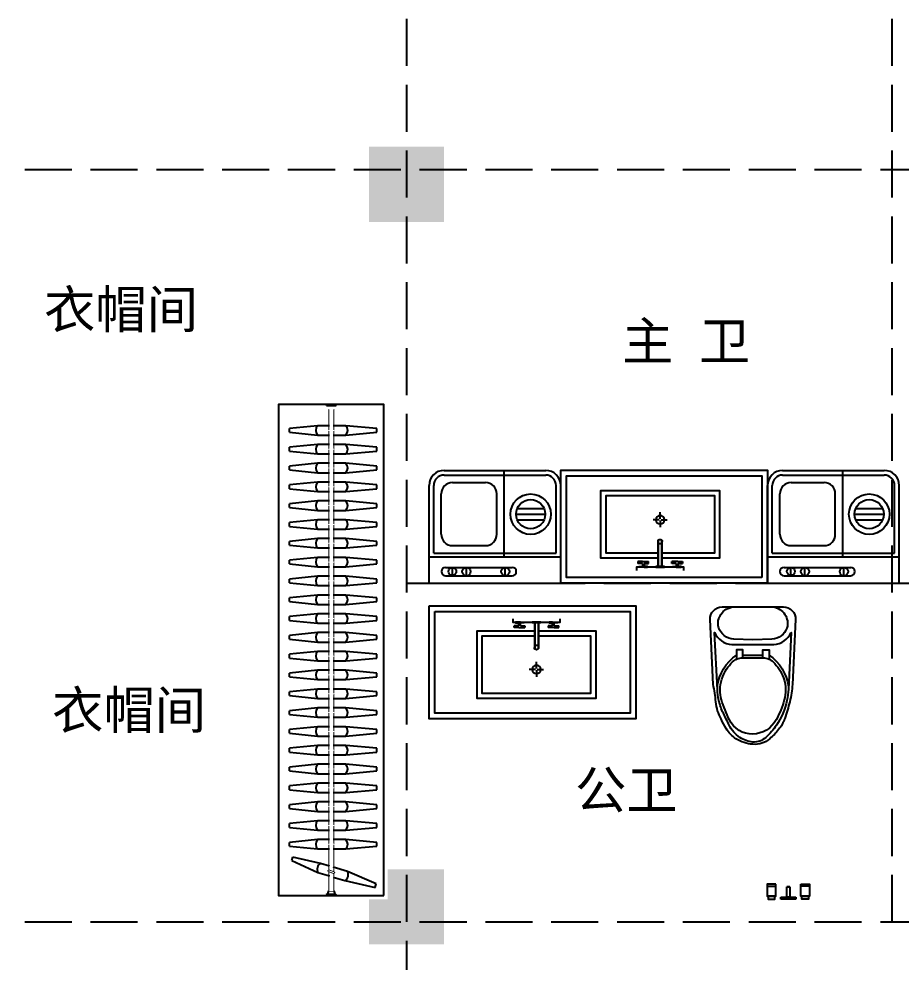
# Model space of a CAD drawing. Header units: millimetres. Extents: x -807114 to 558292, y -468455 to -61603.
# Drawn here: x -159597 to -154906, y -238309 to -233295 of the extents above; entities that cross this region are included whole.
import ezdxf

# ---------------------------------------------------------------- set-up
doc = ezdxf.new("R2010")
doc.units = ezdxf.units.MM
doc.header["$LTSCALE"] = 1000
doc.linetypes.add('DASH', pattern=[0.35, 0.25, -0.1])
for name, color, linetype in [('FF-FIXT', 31, 'Continuous'), ('FF-洁具', 31, 'Continuous'), ('KL截面', 30, 'Continuous'), ('P-UN-FUR_i-固定家私', 45, 'Continuous'), ('建-轴', 1, 'Continuous')]:
    doc.layers.add(name, color=color, linetype=linetype)
doc.styles.add('D', font='simhei.ttf', dxfattribs={"width": 0.75, "height": 7})

# ---------------------------------------------------------------- blocks, each defined once
blk = doc.blocks.new('做成ACAD TuKuai0197')
at = {"linetype": 'Continuous'}
for p, q in [((69.2, 113.1), (69.2, 66.1)), ((0, -40), (0, 40)), ((0, 40), (12, 40)), ((12, 40), (12, -40)), ((12, 8), (66.3, 8)), ((12, -8), (12, 8)), ((66.3, -8), (66.3, 8)), ((66.3, 8), (66.3, -8)), ((12, -40), (0, -40)), ((66.3, -8), (12, -8)), ((69.2, -113.1), (69.2, -66.1))]:
    blk.add_line(p, q, dxfattribs=at)
for points in [[(15.9, 107.7), (0, 107.7), (0, 71.6), (15.9, 71.6)], [(79.9, 66.1), (79.9, 113.1), (15.9, 113.1), (15.9, 66.1)], [(15.9, -107.7), (0, -107.7), (0, -71.6), (15.9, -71.6)], [(79.9, -66.1), (79.9, -113.1), (15.9, -113.1), (15.9, -66.1)]]:
    blk.add_lwpolyline(points, close=True, dxfattribs=at)
blk = doc.blocks.new('A$C1C081837')
at = {"color": 35}
for p, q in [((-26.9, 115), (-26.9, 141.8)), ((-26.9, 141.8), (-16.9, 141.8)), ((-26.9, 115), (-26.9, 78.2)), ((-16.9, 115), (-16.9, 141.8)), ((-16.9, 115), (0.7, 115)), ((-16.9, 78.2), (-26.9, 78.2)), ((-16.9, 105), (0.7, 105)), ((-16.9, 105), (-16.9, 78.2)), ((-279.8, 9.8), (-319.5, 9.7)), ((-274.8, 14.9), (-274.9, 52)), ((-274.8, 4.8), (-274.6, -32.3)), ((-269.7, 9.9), (-230, 10)), ((-132.3, 20), (-152.3, 20)), ((-132.3, 22.5), (-146.2, 22.5)), ((-132.3, -2.5), (-132.3, 22.5)), ((-131.3, 21.5), (-132.3, 21.5)), ((0, 22.5), (-131.3, 22.5)), ((-131.3, -2.5), (-131.3, 22.5)), ((0, 20), (-131.3, 20)), ((0, 0), (-131.3, 0)), ((0, 35), (0, -14.9)), ((0, 35), (4.7, 35)), ((4.7, 35), (4.7, -14.9)), ((-132.3, 0), (-152.3, 0)), ((-132.3, -2.5), (-146.2, -2.5)), ((-131.3, -1.5), (-132.3, -1.5)), ((0, -2.5), (-131.3, -2.5)), ((0, -14.9), (4.7, -14.9)), ((-26.9, -95), (-26.9, -58.2)), ((-16.9, -58.2), (-26.9, -58.2)), ((-26.9, -95), (-26.9, -121.8)), ((-16.9, -85), (-16.9, -58.2)), ((-16.9, -85), (0.7, -85)), ((-16.9, -95), (0.7, -95)), ((-16.9, -95), (-16.9, -121.8)), ((-26.9, -121.8), (-16.9, -121.8))]:
    blk.add_line(p, q, dxfattribs=at)
blk.add_lwpolyline([(-46.9, 22.5), (-46.9, 359.7), (-446.9, 359.7), (-446.9, -340.3), (-46.9, -340.3), (-46.9, -2.5)])
for points in [[(-76.9, 22.5), (-76.9, 329.7), (-416.9, 329.7), (-416.9, -310.3), (-76.9, -310.3), (-76.9, -2.5)], [(4.7, 105), (4.7, 134.9), (0.7, 134.9), (0.7, 115)], [(4.7, 105), (4.7, 105), (4.7, 85.1), (0.7, 85.1), (0.7, 115)], [(24.5, -129.9), (4.7, -129.9), (4.7, 150.1), (24.5, 150.1)], [(4.8, -85), (4.8, -85), (4.8, -65.1), (0.7, -65.1), (0.7, -95)], [(4.8, -85), (4.8, -114.9), (0.7, -114.9), (0.7, -95)]]:
    blk.add_lwpolyline(points, dxfattribs=at)
at = {"color": 35, "const_width": 0.84}
blk.add_lwpolyline([(-275.2, 9.7, 1), (-274.3, 9.7, 1)], format="xyb", close=True, dxfattribs=at)
at = {"color": 35}
blk.add_circle((-274.8, 9.8), 25.2, dxfattribs=at)
blk.add_arc((-146.2, 10), 12.5, 90.0022, 270.0022, dxfattribs=at)
blk = doc.blocks.new('马桶A')
at = {"color": 35, "linetype": 'ByBlock'}
blk.add_line((53.2, 109.2), (-53.5, 109.2), dxfattribs=at)
at = {"color": 0, "linetype": 'Continuous'}
blk.add_lwpolyline([(226.7, 297.9, 0.431726), (163.4, 365.1), (-163.4, 365.1, 0.431435), (-226.7, 297.9), (-210.7, -46.8, 0.05293), (-196.6, -138.6, 0.015625), (-170.1, -227.6, 0.092508), (-137.4, -286.8, 0.041886), (-90.1, -335.3, 0.199313), (-0.1, -365.1, 0.124065), (90, -335.3, 0.122705), (141.4, -281.1, 0.00916), (169.1, -230.1, 0.093585), (196.3, -139.9, -0.024039), (210.7, -46.9)], format="xyb", close=True, dxfattribs=at)
at = {"color": 35}
for points in [[(-101, 193.9), (0, 189.7), (100.9, 193.9, 0.31346), (182.6, 257.2, 0.214355), (169.7, 325.7, 0.233297), (103.2, 365.1), (-107.4, 365.1, 0.214741), (-169.8, 325.7, 0.214469), (-181.7, 253.1, 0.149897), (-150.5, 211.2, 0.149897), (-101.2, 193.9)], [(-204, 229.4), (-188.9, -72.3, 0.039846), (-181, -132.7, 0.096207), (-125.6, -263.4, 0.060028), (-69.1, -328.8, 0.204422), (-0.1, -352.8, 0.133941), (68.8, -328.8, 0.129163), (125.3, -263.4, -0.000598), (156.7, -199.6, 0.056687), (180.7, -132.7, 0.051135), (188.6, -72.3), (203.9, 229.4, -0.272391), (110.8, 164.8), (-111.1, 164.8, -0.270676), (-204.2, 229.4)], [(107.2, 73.1, 0.09365), (82.8, 89, 0.098915), (54.3, 94.5), (-54.6, 94.5, 0.096282), (-83.1, 89, 0.096282), (-107.5, 73.1, 0.05557), (-139.9, 34, 0.05557), (-162.9, -11.3, 0.092989), (-174.3, -76.2, 0.063501), (-167, -128.6, 0.057856), (-124.5, -234.6, 0.268831), (-0.1, -310.6, 0.294074), (124.2, -234.6, 0.034416), (166.7, -128.6, 0.087024), (174, -76.2, 0.134611), (139.6, 34, 0.061058), (107.2, 73.1)]]:
    blk.add_lwpolyline(points, format="xyb", close=True, dxfattribs=at)
at = {"color": 35, "linetype": 'ByBlock'}
for points in [[(-53.5, 94.5), (-53.5, 136.3), (-86.5, 136.3), (-86.5, 87.5)], [(53.2, 94.5), (53.2, 136.3), (86.2, 136.3), (86.2, 87.5)]]:
    blk.add_lwpolyline(points, dxfattribs=at)
for centre, start, end in [((51.8, -91.8), 124.5259, 171.7782), ((-52.1, -91.8), 8.2064, 55.4741)]:
    blk.add_arc(centre, 244, start, end, dxfattribs=at)
blk = doc.blocks.new('*U9379')
at = {"ltscale": 750}
blk.add_wipeout([(0, 0), (2650, 0), (2650, 600), (0, 600)], dxfattribs=at)
at = {"color": 8}
for p, q in [((205.4, 509.4), (142.5, 371.2)), ((190.4, 357), (224.6, 503.7)), ((205.4, 509.4), (224.6, 503.7)), ((282.5, 522.3), (267.5, 372.3)), ((282.5, 522.3), (302.5, 522.3)), ((317.5, 372.3), (302.5, 522.3)), ((382.5, 522.3), (367.5, 372.3)), ((382.5, 522.3), (402.5, 522.3)), ((417.5, 372.3), (402.5, 522.3)), ((482.5, 522.3), (467.5, 372.3)), ((482.5, 522.3), (502.5, 522.3)), ((517.5, 372.3), (502.5, 522.3)), ((582.5, 522.3), (567.5, 372.3)), ((582.5, 522.3), (602.5, 522.3)), ((617.5, 372.3), (602.5, 522.3)), ((682.5, 522.3), (667.5, 372.3)), ((682.5, 522.3), (702.5, 522.3)), ((717.5, 372.3), (702.5, 522.3)), ((782.5, 522.3), (767.5, 372.3)), ((782.5, 522.3), (802.5, 522.3)), ((817.5, 372.3), (802.5, 522.3)), ((882.5, 522.3), (867.5, 372.3)), ((882.5, 522.3), (902.5, 522.3)), ((917.5, 372.3), (902.5, 522.3)), ((982.5, 522.3), (967.5, 372.3)), ((982.5, 522.3), (1002.5, 522.3)), ((1017.5, 372.3), (1002.5, 522.3)), ((1082.5, 522.3), (1067.5, 372.3)), ((1082.5, 522.3), (1102.5, 522.3)), ((1117.5, 372.3), (1102.5, 522.3)), ((1182.5, 522.3), (1167.5, 372.3)), ((1182.5, 522.3), (1202.5, 522.3)), ((1217.5, 372.3), (1202.5, 522.3)), ((1282.5, 522.3), (1267.5, 372.3)), ((1282.5, 522.3), (1302.5, 522.3)), ((1317.5, 372.3), (1302.5, 522.3)), ((1382.5, 522.3), (1367.5, 372.3)), ((1382.5, 522.3), (1402.5, 522.3)), ((1417.5, 372.3), (1402.5, 522.3)), ((1482.5, 522.3), (1467.5, 372.3)), ((1482.5, 522.3), (1502.5, 522.3)), ((1517.5, 372.3), (1502.5, 522.3)), ((1582.5, 522.3), (1567.5, 372.3)), ((1582.5, 522.3), (1602.5, 522.3)), ((1617.5, 372.3), (1602.5, 522.3)), ((1682.5, 522.3), (1667.5, 372.3)), ((1682.5, 522.3), (1702.5, 522.3)), ((1717.5, 372.3), (1702.5, 522.3)), ((1782.5, 522.3), (1767.5, 372.3)), ((1782.5, 522.3), (1802.5, 522.3)), ((1817.5, 372.3), (1802.5, 522.3)), ((1882.5, 522.3), (1867.5, 372.3)), ((1882.5, 522.3), (1902.5, 522.3)), ((1917.5, 372.3), (1902.5, 522.3)), ((1982.5, 522.3), (1967.5, 372.3)), ((1982.5, 522.3), (2002.5, 522.3)), ((2017.5, 372.3), (2002.5, 522.3)), ((2082.5, 522.3), (2067.5, 372.3)), ((2082.5, 522.3), (2102.5, 522.3)), ((2117.5, 372.3), (2102.5, 522.3)), ((2182.5, 522.3), (2167.5, 372.3)), ((2182.5, 522.3), (2202.5, 522.3)), ((2217.5, 372.3), (2202.5, 522.3)), ((2282.5, 522.3), (2267.5, 372.3)), ((2282.5, 522.3), (2302.5, 522.3)), ((2317.5, 372.3), (2302.5, 522.3)), ((2382.5, 522.3), (2367.5, 372.3)), ((2382.5, 522.3), (2402.5, 522.3)), ((2417.5, 372.3), (2402.5, 522.3)), ((2482.5, 522.3), (2467.5, 372.3)), ((2482.5, 522.3), (2502.5, 522.3)), ((2517.5, 372.3), (2502.5, 522.3)), ((26, 325), (20, 325)), ((26, 325), (20, 325)), ((20, 275), (20, 325)), ((26, 275), (26, 325)), ((26, 275), (26, 325)), ((45, 286), (45, 314)), ((45, 286), (45, 314)), ((26, 275), (20, 275)), ((26, 275), (20, 275)), ((100, 227.3), (63.6, 66.7)), ((82.7, 61), (148, 213.1)), ((267.5, 222.3), (282.5, 58.2)), ((302.5, 58.2), (317.5, 222.3)), ((367.5, 222.3), (382.5, 58.2)), ((402.5, 58.2), (417.5, 222.3)), ((467.5, 222.3), (482.5, 58.2)), ((502.5, 58.2), (517.5, 222.3)), ((567.5, 222.3), (582.5, 58.2)), ((602.5, 58.2), (617.5, 222.3)), ((667.5, 222.3), (682.5, 58.2)), ((702.5, 58.2), (717.5, 222.3)), ((767.5, 222.3), (782.5, 58.2)), ((802.5, 58.2), (817.5, 222.3)), ((867.5, 222.3), (882.5, 58.2)), ((902.5, 58.2), (917.5, 222.3)), ((967.5, 222.3), (982.5, 58.2)), ((1002.5, 58.2), (1017.5, 222.3)), ((1067.5, 222.3), (1082.5, 58.2)), ((1102.5, 58.2), (1117.5, 222.3)), ((1167.5, 222.3), (1182.5, 58.2)), ((1202.5, 58.2), (1217.5, 222.3)), ((1267.5, 222.3), (1282.5, 58.2)), ((1302.5, 58.2), (1317.5, 222.3)), ((1367.5, 222.3), (1382.5, 58.2)), ((1402.5, 58.2), (1417.5, 222.3)), ((1467.5, 222.3), (1482.5, 58.2)), ((1502.5, 58.2), (1517.5, 222.3)), ((1567.5, 222.3), (1582.5, 58.2)), ((1602.5, 58.2), (1617.5, 222.3)), ((1667.5, 222.3), (1682.5, 58.2)), ((1702.5, 58.2), (1717.5, 222.3)), ((1767.5, 222.3), (1782.5, 58.2)), ((1802.5, 58.2), (1817.5, 222.3)), ((1867.5, 222.3), (1882.5, 58.2)), ((1902.5, 58.2), (1917.5, 222.3)), ((1967.5, 222.3), (1982.5, 58.2)), ((2002.5, 58.2), (2017.5, 222.3)), ((2067.5, 222.3), (2082.5, 58.2)), ((2102.5, 58.2), (2117.5, 222.3)), ((2167.5, 222.3), (2182.5, 58.2)), ((2202.5, 58.2), (2217.5, 222.3)), ((2267.5, 222.3), (2282.5, 58.2)), ((2302.5, 58.2), (2317.5, 222.3)), ((2367.5, 222.3), (2382.5, 58.2)), ((2402.5, 58.2), (2417.5, 222.3)), ((2467.5, 222.3), (2482.5, 58.2)), ((2502.5, 58.2), (2517.5, 222.3)), ((63.6, 66.7), (82.7, 61)), ((282.5, 58.2), (302.5, 58.2)), ((382.5, 58.2), (402.5, 58.2)), ((482.5, 58.2), (502.5, 58.2)), ((582.5, 58.2), (602.5, 58.2)), ((682.5, 58.2), (702.5, 58.2)), ((782.5, 58.2), (802.5, 58.2)), ((882.5, 58.2), (902.5, 58.2)), ((982.5, 58.2), (1002.5, 58.2)), ((1082.5, 58.2), (1102.5, 58.2)), ((1182.5, 58.2), (1202.5, 58.2)), ((1282.5, 58.2), (1302.5, 58.2)), ((1382.5, 58.2), (1402.5, 58.2)), ((1482.5, 58.2), (1502.5, 58.2)), ((1582.5, 58.2), (1602.5, 58.2)), ((1682.5, 58.2), (1702.5, 58.2)), ((1782.5, 58.2), (1802.5, 58.2)), ((1882.5, 58.2), (1902.5, 58.2)), ((1982.5, 58.2), (2002.5, 58.2)), ((2082.5, 58.2), (2102.5, 58.2)), ((2182.5, 58.2), (2202.5, 58.2)), ((2282.5, 58.2), (2302.5, 58.2)), ((2382.5, 58.2), (2402.5, 58.2)), ((2482.5, 58.2), (2502.5, 58.2))]:
    blk.add_line(p, q, dxfattribs=at)
at = {"color": 8, "ltscale": 750}
for points in [[(20, 20), (2630, 20), (2630, 580), (20, 580)], [(45, 309.6), (2605, 309.6), (2605, 289.6), (45, 289.6)]]:
    blk.add_lwpolyline(points, close=True, dxfattribs=at)
at = {"color": 250}
for centre, start, end in [((159, 338.9), 29.9421, 117.1477), ((292.5, 346.1), 46.3972, 133.6028), ((392.5, 346.1), 46.3972, 133.6028), ((492.5, 346.1), 46.3972, 133.6028), ((592.5, 346.1), 46.3972, 133.6028), ((692.5, 346.1), 46.3972, 133.6028), ((792.5, 346.1), 46.3972, 133.6028), ((892.5, 346.1), 46.3972, 133.6028), ((992.5, 346.1), 46.3972, 133.6028), ((1092.5, 346.1), 46.3972, 133.6028), ((1192.5, 346.1), 46.3972, 133.6028), ((1292.5, 346.1), 46.3972, 133.6028), ((1392.5, 346.1), 46.3972, 133.6028), ((1492.5, 346.1), 46.3972, 133.6028), ((1592.5, 346.1), 46.3972, 133.6028), ((1692.5, 346.1), 46.3972, 133.6028), ((1792.5, 346.1), 46.3972, 133.6028), ((1892.5, 346.1), 46.3972, 133.6028), ((1992.5, 346.1), 46.3972, 133.6028), ((2092.5, 346.1), 46.3972, 133.6028), ((2192.5, 346.1), 46.3972, 133.6028), ((2292.5, 346.1), 46.3972, 133.6028), ((2392.5, 346.1), 46.3972, 133.6028), ((2492.5, 346.1), 46.3972, 133.6028), ((131.4, 245.4), 209.9421, 297.1477), ((292.5, 248.6), 226.3972, 313.6028), ((392.5, 248.6), 226.3972, 313.6028), ((492.5, 248.6), 226.3972, 313.6028), ((592.5, 248.6), 226.3972, 313.6028), ((692.5, 248.6), 226.3972, 313.6028), ((792.5, 248.6), 226.3972, 313.6028), ((892.5, 248.6), 226.3972, 313.6028), ((992.5, 248.6), 226.3972, 313.6028), ((1092.5, 248.6), 226.3972, 313.6028), ((1192.5, 248.6), 226.3972, 313.6028), ((1292.5, 248.6), 226.3972, 313.6028), ((1392.5, 248.6), 226.3972, 313.6028), ((1492.5, 248.6), 226.3972, 313.6028), ((1592.5, 248.6), 226.3972, 313.6028), ((1692.5, 248.6), 226.3972, 313.6028), ((1792.5, 248.6), 226.3972, 313.6028), ((1892.5, 248.6), 226.3972, 313.6028), ((1992.5, 248.6), 226.3972, 313.6028), ((2092.5, 248.6), 226.3972, 313.6028), ((2192.5, 248.6), 226.3972, 313.6028), ((2292.5, 248.6), 226.3972, 313.6028), ((2392.5, 248.6), 226.3972, 313.6028), ((2492.5, 248.6), 226.3972, 313.6028)]:
    blk.add_arc(centre, 36.3, start, end, dxfattribs=at)
at = {"color": 8}
for centre, start, end in [((45, 335.9), 209.9156, 269.9473), ((45, 335.9), 209.9156, 269.9473), ((45, 264.1), 90.0527, 150.0844), ((45, 264.1), 90.0527, 150.0844)]:
    blk.add_arc(centre, 21.9, start, end, dxfattribs=at)
at = {"color": 8, "ltscale": 750}
blk.add_wipeout([(45, 309.6), (2605, 309.6), (2605, 289.6), (45, 289.6)], dxfattribs=at)
at = {"color": 8}
for p, q in [((267.5, 372.3), (267.5, 309.6)), ((317.5, 309.6), (317.5, 372.3)), ((367.5, 372.3), (367.5, 309.6)), ((417.5, 309.6), (417.5, 372.3)), ((467.5, 372.3), (467.5, 309.6)), ((517.5, 309.6), (517.5, 372.3)), ((567.5, 372.3), (567.5, 309.6)), ((617.5, 309.6), (617.5, 372.3)), ((667.5, 372.3), (667.5, 309.6)), ((717.5, 309.6), (717.5, 372.3)), ((767.5, 372.3), (767.5, 309.6)), ((817.5, 309.6), (817.5, 372.3)), ((867.5, 372.3), (867.5, 309.6)), ((917.5, 309.6), (917.5, 372.3)), ((967.5, 372.3), (967.5, 309.6)), ((1017.5, 309.6), (1017.5, 372.3)), ((1067.5, 372.3), (1067.5, 309.6)), ((1117.5, 309.6), (1117.5, 372.3)), ((1167.5, 372.3), (1167.5, 309.6)), ((1217.5, 309.6), (1217.5, 372.3)), ((1267.5, 372.3), (1267.5, 309.6)), ((1317.5, 309.6), (1317.5, 372.3)), ((1367.5, 372.3), (1367.5, 309.6)), ((1417.5, 309.6), (1417.5, 372.3)), ((1467.5, 372.3), (1467.5, 309.6)), ((1517.5, 309.6), (1517.5, 372.3)), ((1567.5, 372.3), (1567.5, 309.6)), ((1617.5, 309.6), (1617.5, 372.3)), ((1667.5, 372.3), (1667.5, 309.6)), ((1717.5, 309.6), (1717.5, 372.3)), ((1767.5, 372.3), (1767.5, 309.6)), ((1817.5, 309.6), (1817.5, 372.3)), ((1867.5, 372.3), (1867.5, 309.6)), ((1917.5, 309.6), (1917.5, 372.3)), ((1967.5, 372.3), (1967.5, 309.6)), ((2017.5, 309.6), (2017.5, 372.3)), ((2067.5, 372.3), (2067.5, 309.6)), ((2117.5, 309.6), (2117.5, 372.3)), ((2167.5, 372.3), (2167.5, 309.6)), ((2217.5, 309.6), (2217.5, 372.3)), ((2267.5, 372.3), (2267.5, 309.6)), ((2317.5, 309.6), (2317.5, 372.3)), ((2367.5, 372.3), (2367.5, 309.6)), ((2417.5, 309.6), (2417.5, 372.3)), ((2467.5, 372.3), (2467.5, 309.6)), ((2517.5, 309.6), (2517.5, 372.3)), ((267.5, 289.6), (267.5, 222.3)), ((317.5, 222.3), (317.5, 289.6)), ((367.5, 289.6), (367.5, 222.3)), ((417.5, 222.3), (417.5, 289.6)), ((467.5, 289.6), (467.5, 222.3)), ((517.5, 222.3), (517.5, 289.6)), ((567.5, 289.6), (567.5, 222.3)), ((617.5, 222.3), (617.5, 289.6)), ((667.5, 289.6), (667.5, 222.3)), ((717.5, 222.3), (717.5, 289.6)), ((767.5, 289.6), (767.5, 222.3)), ((817.5, 222.3), (817.5, 289.6)), ((867.5, 289.6), (867.5, 222.3)), ((917.5, 222.3), (917.5, 289.6)), ((967.5, 289.6), (967.5, 222.3)), ((1017.5, 222.3), (1017.5, 289.6)), ((1067.5, 289.6), (1067.5, 222.3)), ((1117.5, 222.3), (1117.5, 289.6)), ((1167.5, 289.6), (1167.5, 222.3)), ((1217.5, 222.3), (1217.5, 289.6)), ((1267.5, 289.6), (1267.5, 222.3)), ((1317.5, 222.3), (1317.5, 289.6)), ((1367.5, 289.6), (1367.5, 222.3)), ((1417.5, 222.3), (1417.5, 289.6)), ((1467.5, 289.6), (1467.5, 222.3)), ((1517.5, 222.3), (1517.5, 289.6)), ((1567.5, 289.6), (1567.5, 222.3)), ((1617.5, 222.3), (1617.5, 289.6)), ((1667.5, 289.6), (1667.5, 222.3)), ((1717.5, 222.3), (1717.5, 289.6)), ((1767.5, 289.6), (1767.5, 222.3)), ((1817.5, 222.3), (1817.5, 289.6)), ((1867.5, 289.6), (1867.5, 222.3)), ((1917.5, 222.3), (1917.5, 289.6)), ((1967.5, 289.6), (1967.5, 222.3)), ((2017.5, 222.3), (2017.5, 289.6)), ((2067.5, 289.6), (2067.5, 222.3)), ((2117.5, 222.3), (2117.5, 289.6)), ((2167.5, 289.6), (2167.5, 222.3)), ((2217.5, 222.3), (2217.5, 289.6)), ((2267.5, 289.6), (2267.5, 222.3)), ((2317.5, 222.3), (2317.5, 289.6)), ((2367.5, 289.6), (2367.5, 222.3)), ((2417.5, 222.3), (2417.5, 289.6)), ((2467.5, 289.6), (2467.5, 222.3)), ((2517.5, 222.3), (2517.5, 289.6))]:
    blk.add_line(p, q, dxfattribs=at)
at = {"color": 8, "ltscale": 750}
blk.add_lwpolyline([(148.1, 310), (149.3, 313.2), (149.8, 313.8), (150.1, 314), (150.4, 314.2), (150.8, 314.3), (151.2, 314.4), (151.6, 314.4), (152, 314.4), (152.3, 314.3), (152.6, 314.2), (152.9, 314), (153.1, 313.8), (153.3, 313.5), (153.5, 313.3), (153.7, 313), (153.8, 312.8), (153.9, 312.4), (153.9, 312), (153.9, 311.6), (153.9, 311.5), (143.8, 285.9), (143.7, 285.8), (143.7, 285.7), (143.5, 285.5), (143.4, 285.5), (143.3, 285.3), (143.1, 285.2), (142.9, 285.1), (142.8, 285), (142.6, 285), (142.4, 284.9), (142.1, 284.8), (141.8, 284.9), (141.6, 284.8), (141.5, 284.8), (141.3, 284.9), (141, 284.9), (140.7, 285), (140.6, 285.1), (140.5, 285.2), (140.3, 285.3), (140.2, 285.4), (140.1, 285.5), (139.9, 285.6), (139.8, 285.7), (139.7, 285.9), (139.7, 286), (139.6, 286.1), (139.5, 286.2), (139.4, 286.4), (139.4, 286.6), (139.3, 286.7), (139.3, 286.9), (139.3, 287), (139.3, 287.2), (139.3, 287.4), (139.3, 287.6), (139.3, 287.8), (139.4, 288)], close=True, dxfattribs=at)
at = {"color": 8}
blk.add_wipeout([(2605, 313.6), (2605, 285.6), (2607, 285.5), (2608.5, 285.3), (2609.9, 285.1), (2612.1, 284.4), (2613.8, 283.8), (2615.7, 282.8), (2617.1, 282), (2618.4, 281.1), (2619.7, 280), (2620.7, 278.9), (2621.9, 277.7), (2622.7, 276.7), (2624, 274.6), (2630, 274.6), (2630, 324.6), (2624, 324.6), (2623.5, 323.7), (2623.1, 323.2), (2622.9, 322.9), (2622.6, 322.5), (2622.3, 322.1), (2622, 321.8), (2621.6, 321.3), (2621.2, 320.7), (2620.7, 320.3), (2620.3, 319.9), (2619.9, 319.5), (2619.2, 318.9), (2618.8, 318.5), (2618.1, 318), (2617.3, 317.4), (2616.8, 317.1), (2616.1, 316.7), (2615.4, 316.3), (2614.7, 315.9), (2613.6, 315.4), (2612.3, 314.9), (2611.5, 314.6), (2610.7, 314.4), (2609.5, 314.1), (2608.6, 313.9), (2607.4, 313.8), (2606.2, 313.7), (2605.8, 313.6), (2605, 313.6), (2605, 285.6)], dxfattribs=at)
for p, q in [((2624, 324.6), (2630, 324.6)), ((2624, 324.6), (2630, 324.6)), ((2624, 324.6), (2624, 274.6)), ((2630, 274.6), (2630, 324.6)), ((2624, 274.6), (2630, 274.6)), ((2624, 274.6), (2630, 274.6))]:
    blk.add_line(p, q, dxfattribs=at)
at = {"color": 8, "ltscale": 750}
for points in [[(148.1, 310), (149.3, 313.2), (149.8, 313.8), (150.1, 314), (150.4, 314.2), (150.8, 314.3), (151.2, 314.4), (151.6, 314.4), (152, 314.4), (152.3, 314.3), (152.6, 314.2), (152.9, 314), (153.1, 313.8), (153.3, 313.5), (153.5, 313.3), (153.7, 313), (153.8, 312.8), (153.9, 312.4), (153.9, 312), (153.9, 311.6), (153.9, 311.5), (143.8, 285.9), (143.7, 285.8), (143.7, 285.7), (143.5, 285.5), (143.4, 285.5), (143.3, 285.3), (143.1, 285.2), (142.9, 285.1), (142.8, 285), (142.6, 285), (142.4, 284.9), (142.1, 284.8), (141.8, 284.9), (141.6, 284.8), (141.5, 284.8), (141.3, 284.9), (141, 284.9), (140.7, 285), (140.6, 285.1), (140.5, 285.2), (140.3, 285.3), (140.2, 285.4), (140.1, 285.5), (139.9, 285.6), (139.8, 285.7), (139.7, 285.9), (139.7, 286), (139.6, 286.1), (139.5, 286.2), (139.4, 286.4), (139.4, 286.6), (139.3, 286.7), (139.3, 286.9), (139.3, 287), (139.3, 287.2), (139.3, 287.4), (139.3, 287.6), (139.3, 287.8), (139.4, 288)], [(290.1, 309.8), (290.1, 313.3), (290.3, 314), (290.5, 314.3), (290.7, 314.6), (291.1, 314.9), (291.4, 315.1), (291.8, 315.3), (292.1, 315.3), (292.5, 315.4), (292.8, 315.4), (293.1, 315.3), (293.4, 315.2), (293.7, 315.1), (294, 314.9), (294.2, 314.7), (294.4, 314.5), (294.6, 314.2), (294.8, 313.9), (295, 313.5), (295, 313.4), (295, 285.9), (294.9, 285.7), (294.9, 285.6), (294.8, 285.4), (294.8, 285.3), (294.7, 285.2), (294.6, 285), (294.5, 284.8), (294.3, 284.7), (294.2, 284.6), (294, 284.4), (293.8, 284.3), (293.5, 284.2), (293.3, 284), (293.2, 284), (293, 284), (292.7, 283.9), (292.4, 283.9), (292.3, 283.9), (292.1, 284), (292, 284), (291.8, 284), (291.6, 284.1), (291.5, 284.2), (291.4, 284.2), (291.2, 284.3), (291.1, 284.4), (291, 284.5), (290.9, 284.6), (290.7, 284.7), (290.6, 284.9), (290.5, 285), (290.4, 285.2), (290.4, 285.3), (290.3, 285.4), (290.2, 285.6), (290.2, 285.8), (290.1, 286), (290.1, 286.2)], [(390.1, 309.8), (390.1, 313.3), (390.3, 314), (390.5, 314.3), (390.7, 314.6), (391.1, 314.9), (391.4, 315.1), (391.8, 315.3), (392.1, 315.3), (392.5, 315.4), (392.8, 315.4), (393.1, 315.3), (393.4, 315.2), (393.7, 315.1), (394, 314.9), (394.2, 314.7), (394.4, 314.5), (394.6, 314.2), (394.8, 313.9), (395, 313.5), (395, 313.4), (395, 285.9), (394.9, 285.7), (394.9, 285.6), (394.8, 285.4), (394.8, 285.3), (394.7, 285.2), (394.6, 285), (394.5, 284.8), (394.3, 284.7), (394.2, 284.6), (394, 284.4), (393.8, 284.3), (393.5, 284.2), (393.3, 284), (393.2, 284), (393, 284), (392.7, 283.9), (392.4, 283.9), (392.3, 283.9), (392.1, 284), (392, 284), (391.8, 284), (391.6, 284.1), (391.5, 284.2), (391.4, 284.2), (391.2, 284.3), (391.1, 284.4), (391, 284.5), (390.9, 284.6), (390.7, 284.7), (390.6, 284.9), (390.5, 285), (390.4, 285.2), (390.4, 285.3), (390.3, 285.4), (390.2, 285.6), (390.2, 285.8), (390.1, 286), (390.1, 286.2)], [(490.1, 309.8), (490.1, 313.3), (490.3, 314), (490.5, 314.3), (490.7, 314.6), (491.1, 314.9), (491.4, 315.1), (491.8, 315.3), (492.1, 315.3), (492.5, 315.4), (492.8, 315.4), (493.1, 315.3), (493.4, 315.2), (493.7, 315.1), (494, 314.9), (494.2, 314.7), (494.4, 314.5), (494.6, 314.2), (494.8, 313.9), (495, 313.5), (495, 313.4), (495, 285.9), (494.9, 285.7), (494.9, 285.6), (494.8, 285.4), (494.8, 285.3), (494.7, 285.2), (494.6, 285), (494.5, 284.8), (494.3, 284.7), (494.2, 284.6), (494, 284.4), (493.8, 284.3), (493.5, 284.2), (493.3, 284), (493.2, 284), (493, 284), (492.7, 283.9), (492.4, 283.9), (492.3, 283.9), (492.1, 284), (492, 284), (491.8, 284), (491.6, 284.1), (491.5, 284.2), (491.4, 284.2), (491.2, 284.3), (491.1, 284.4), (491, 284.5), (490.9, 284.6), (490.7, 284.7), (490.6, 284.9), (490.5, 285), (490.4, 285.2), (490.4, 285.3), (490.3, 285.4), (490.2, 285.6), (490.2, 285.8), (490.1, 286), (490.1, 286.2)], [(590.1, 309.8), (590.1, 313.3), (590.3, 314), (590.5, 314.3), (590.7, 314.6), (591.1, 314.9), (591.4, 315.1), (591.8, 315.3), (592.1, 315.3), (592.5, 315.4), (592.8, 315.4), (593.1, 315.3), (593.4, 315.2), (593.7, 315.1), (594, 314.9), (594.2, 314.7), (594.4, 314.5), (594.6, 314.2), (594.8, 313.9), (595, 313.5), (595, 313.4), (595, 285.9), (594.9, 285.7), (594.9, 285.6), (594.8, 285.4), (594.8, 285.3), (594.7, 285.2), (594.6, 285), (594.5, 284.8), (594.3, 284.7), (594.2, 284.6), (594, 284.4), (593.8, 284.3), (593.5, 284.2), (593.3, 284), (593.2, 284), (593, 284), (592.7, 283.9), (592.4, 283.9), (592.3, 283.9), (592.1, 284), (592, 284), (591.8, 284), (591.6, 284.1), (591.5, 284.2), (591.4, 284.2), (591.2, 284.3), (591.1, 284.4), (591, 284.5), (590.9, 284.6), (590.7, 284.7), (590.6, 284.9), (590.5, 285), (590.4, 285.2), (590.4, 285.3), (590.3, 285.4), (590.2, 285.6), (590.2, 285.8), (590.1, 286), (590.1, 286.2)], [(690.1, 309.8), (690.1, 313.3), (690.3, 314), (690.5, 314.3), (690.7, 314.6), (691.1, 314.9), (691.4, 315.1), (691.8, 315.3), (692.1, 315.3), (692.5, 315.4), (692.8, 315.4), (693.1, 315.3), (693.4, 315.2), (693.7, 315.1), (694, 314.9), (694.2, 314.7), (694.4, 314.5), (694.6, 314.2), (694.8, 313.9), (695, 313.5), (695, 313.4), (695, 285.9), (694.9, 285.7), (694.9, 285.6), (694.8, 285.4), (694.8, 285.3), (694.7, 285.2), (694.6, 285), (694.5, 284.8), (694.3, 284.7), (694.2, 284.6), (694, 284.4), (693.8, 284.3), (693.5, 284.2), (693.3, 284), (693.2, 284), (693, 284), (692.7, 283.9), (692.4, 283.9), (692.3, 283.9), (692.1, 284), (692, 284), (691.8, 284), (691.6, 284.1), (691.5, 284.2), (691.4, 284.2), (691.2, 284.3), (691.1, 284.4), (691, 284.5), (690.9, 284.6), (690.7, 284.7), (690.6, 284.9), (690.5, 285), (690.4, 285.2), (690.4, 285.3), (690.3, 285.4), (690.2, 285.6), (690.2, 285.8), (690.1, 286), (690.1, 286.2)], [(790.1, 309.8), (790.1, 313.3), (790.3, 314), (790.5, 314.3), (790.7, 314.6), (791.1, 314.9), (791.4, 315.1), (791.8, 315.3), (792.1, 315.3), (792.5, 315.4), (792.8, 315.4), (793.1, 315.3), (793.4, 315.2), (793.7, 315.1), (794, 314.9), (794.2, 314.7), (794.4, 314.5), (794.6, 314.2), (794.8, 313.9), (795, 313.5), (795, 313.4), (795, 285.9), (794.9, 285.7), (794.9, 285.6), (794.8, 285.4), (794.8, 285.3), (794.7, 285.2), (794.6, 285), (794.5, 284.8), (794.3, 284.7), (794.2, 284.6), (794, 284.4), (793.8, 284.3), (793.5, 284.2), (793.3, 284), (793.2, 284), (793, 284), (792.7, 283.9), (792.4, 283.9), (792.3, 283.9), (792.1, 284), (792, 284), (791.8, 284), (791.6, 284.1), (791.5, 284.2), (791.4, 284.2), (791.2, 284.3), (791.1, 284.4), (791, 284.5), (790.9, 284.6), (790.7, 284.7), (790.6, 284.9), (790.5, 285), (790.4, 285.2), (790.4, 285.3), (790.3, 285.4), (790.2, 285.6), (790.2, 285.8), (790.1, 286), (790.1, 286.2)], [(890.1, 309.8), (890.1, 313.3), (890.3, 314), (890.5, 314.3), (890.7, 314.6), (891.1, 314.9), (891.4, 315.1), (891.8, 315.3), (892.1, 315.3), (892.5, 315.4), (892.8, 315.4), (893.1, 315.3), (893.4, 315.2), (893.7, 315.1), (894, 314.9), (894.2, 314.7), (894.4, 314.5), (894.6, 314.2), (894.8, 313.9), (895, 313.5), (895, 313.4), (895, 285.9), (894.9, 285.7), (894.9, 285.6), (894.8, 285.4), (894.8, 285.3), (894.7, 285.2), (894.6, 285), (894.5, 284.8), (894.3, 284.7), (894.2, 284.6), (894, 284.4), (893.8, 284.3), (893.5, 284.2), (893.3, 284), (893.2, 284), (893, 284), (892.7, 283.9), (892.4, 283.9), (892.3, 283.9), (892.1, 284), (892, 284), (891.8, 284), (891.6, 284.1), (891.5, 284.2), (891.4, 284.2), (891.2, 284.3), (891.1, 284.4), (891, 284.5), (890.9, 284.6), (890.7, 284.7), (890.6, 284.9), (890.5, 285), (890.4, 285.2), (890.4, 285.3), (890.3, 285.4), (890.2, 285.6), (890.2, 285.8), (890.1, 286), (890.1, 286.2)], [(990.1, 309.8), (990.1, 313.3), (990.3, 314), (990.5, 314.3), (990.7, 314.6), (991.1, 314.9), (991.4, 315.1), (991.8, 315.3), (992.1, 315.3), (992.5, 315.4), (992.8, 315.4), (993.1, 315.3), (993.4, 315.2), (993.7, 315.1), (994, 314.9), (994.2, 314.7), (994.4, 314.5), (994.6, 314.2), (994.8, 313.9), (995, 313.5), (995, 313.4), (995, 285.9), (994.9, 285.7), (994.9, 285.6), (994.8, 285.4), (994.8, 285.3), (994.7, 285.2), (994.6, 285), (994.5, 284.8), (994.3, 284.7), (994.2, 284.6), (994, 284.4), (993.8, 284.3), (993.5, 284.2), (993.3, 284), (993.2, 284), (993, 284), (992.7, 283.9), (992.4, 283.9), (992.3, 283.9), (992.1, 284), (992, 284), (991.8, 284), (991.6, 284.1), (991.5, 284.2), (991.4, 284.2), (991.2, 284.3), (991.1, 284.4), (991, 284.5), (990.9, 284.6), (990.7, 284.7), (990.6, 284.9), (990.5, 285), (990.4, 285.2), (990.4, 285.3), (990.3, 285.4), (990.2, 285.6), (990.2, 285.8), (990.1, 286), (990.1, 286.2)], [(1090.1, 309.8), (1090.1, 313.3), (1090.3, 314), (1090.5, 314.3), (1090.7, 314.6), (1091.1, 314.9), (1091.4, 315.1), (1091.8, 315.3), (1092.1, 315.3), (1092.5, 315.4), (1092.8, 315.4), (1093.1, 315.3), (1093.4, 315.2), (1093.7, 315.1), (1094, 314.9), (1094.2, 314.7), (1094.4, 314.5), (1094.6, 314.2), (1094.8, 313.9), (1095, 313.5), (1095, 313.4), (1095, 285.9), (1094.9, 285.7), (1094.9, 285.6), (1094.8, 285.4), (1094.8, 285.3), (1094.7, 285.2), (1094.6, 285), (1094.5, 284.8), (1094.3, 284.7), (1094.2, 284.6), (1094, 284.4), (1093.8, 284.3), (1093.5, 284.2), (1093.3, 284), (1093.2, 284), (1093, 284), (1092.7, 283.9), (1092.4, 283.9), (1092.3, 283.9), (1092.1, 284), (1092, 284), (1091.8, 284), (1091.6, 284.1), (1091.5, 284.2), (1091.4, 284.2), (1091.2, 284.3), (1091.1, 284.4), (1091, 284.5), (1090.9, 284.6), (1090.7, 284.7), (1090.6, 284.9), (1090.5, 285), (1090.4, 285.2), (1090.4, 285.3), (1090.3, 285.4), (1090.2, 285.6), (1090.2, 285.8), (1090.1, 286), (1090.1, 286.2)], [(1190.1, 309.8), (1190.1, 313.3), (1190.3, 314), (1190.5, 314.3), (1190.7, 314.6), (1191.1, 314.9), (1191.4, 315.1), (1191.8, 315.3), (1192.1, 315.3), (1192.5, 315.4), (1192.8, 315.4), (1193.1, 315.3), (1193.4, 315.2), (1193.7, 315.1), (1194, 314.9), (1194.2, 314.7), (1194.4, 314.5), (1194.6, 314.2), (1194.8, 313.9), (1195, 313.5), (1195, 313.4), (1195, 285.9), (1194.9, 285.7), (1194.9, 285.6), (1194.8, 285.4), (1194.8, 285.3), (1194.7, 285.2), (1194.6, 285), (1194.5, 284.8), (1194.3, 284.7), (1194.2, 284.6), (1194, 284.4), (1193.8, 284.3), (1193.5, 284.2), (1193.3, 284), (1193.2, 284), (1193, 284), (1192.7, 283.9), (1192.4, 283.9), (1192.3, 283.9), (1192.1, 284), (1192, 284), (1191.8, 284), (1191.6, 284.1), (1191.5, 284.2), (1191.4, 284.2), (1191.2, 284.3), (1191.1, 284.4), (1191, 284.5), (1190.9, 284.6), (1190.7, 284.7), (1190.6, 284.9), (1190.5, 285), (1190.4, 285.2), (1190.4, 285.3), (1190.3, 285.4), (1190.2, 285.6), (1190.2, 285.8), (1190.1, 286), (1190.1, 286.2)], [(1290.1, 309.8), (1290.1, 313.3), (1290.3, 314), (1290.5, 314.3), (1290.7, 314.6), (1291.1, 314.9), (1291.4, 315.1), (1291.8, 315.3), (1292.1, 315.3), (1292.5, 315.4), (1292.8, 315.4), (1293.1, 315.3), (1293.4, 315.2), (1293.7, 315.1), (1294, 314.9), (1294.2, 314.7), (1294.4, 314.5), (1294.6, 314.2), (1294.8, 313.9), (1295, 313.5), (1295, 313.4), (1295, 285.9), (1294.9, 285.7), (1294.9, 285.6), (1294.8, 285.4), (1294.8, 285.3), (1294.7, 285.2), (1294.6, 285), (1294.5, 284.8), (1294.3, 284.7), (1294.2, 284.6), (1294, 284.4), (1293.8, 284.3), (1293.5, 284.2), (1293.3, 284), (1293.2, 284), (1293, 284), (1292.7, 283.9), (1292.4, 283.9), (1292.3, 283.9), (1292.1, 284), (1292, 284), (1291.8, 284), (1291.6, 284.1), (1291.5, 284.2), (1291.4, 284.2), (1291.2, 284.3), (1291.1, 284.4), (1291, 284.5), (1290.9, 284.6), (1290.7, 284.7), (1290.6, 284.9), (1290.5, 285), (1290.4, 285.2), (1290.4, 285.3), (1290.3, 285.4), (1290.2, 285.6), (1290.2, 285.8), (1290.1, 286), (1290.1, 286.2)], [(1390.1, 309.8), (1390.1, 313.3), (1390.3, 314), (1390.5, 314.3), (1390.7, 314.6), (1391.1, 314.9), (1391.4, 315.1), (1391.8, 315.3), (1392.1, 315.3), (1392.5, 315.4), (1392.8, 315.4), (1393.1, 315.3), (1393.4, 315.2), (1393.7, 315.1), (1394, 314.9), (1394.2, 314.7), (1394.4, 314.5), (1394.6, 314.2), (1394.8, 313.9), (1395, 313.5), (1395, 313.4), (1395, 285.9), (1394.9, 285.7), (1394.9, 285.6), (1394.8, 285.4), (1394.8, 285.3), (1394.7, 285.2), (1394.6, 285), (1394.5, 284.8), (1394.3, 284.7), (1394.2, 284.6), (1394, 284.4), (1393.8, 284.3), (1393.5, 284.2), (1393.3, 284), (1393.2, 284), (1393, 284), (1392.7, 283.9), (1392.4, 283.9), (1392.3, 283.9), (1392.1, 284), (1392, 284), (1391.8, 284), (1391.6, 284.1), (1391.5, 284.2), (1391.4, 284.2), (1391.2, 284.3), (1391.1, 284.4), (1391, 284.5), (1390.9, 284.6), (1390.7, 284.7), (1390.6, 284.9), (1390.5, 285), (1390.4, 285.2), (1390.4, 285.3), (1390.3, 285.4), (1390.2, 285.6), (1390.2, 285.8), (1390.1, 286), (1390.1, 286.2)], [(1490.1, 309.8), (1490.1, 313.3), (1490.3, 314), (1490.5, 314.3), (1490.7, 314.6), (1491.1, 314.9), (1491.4, 315.1), (1491.8, 315.3), (1492.1, 315.3), (1492.5, 315.4), (1492.8, 315.4), (1493.1, 315.3), (1493.4, 315.2), (1493.7, 315.1), (1494, 314.9), (1494.2, 314.7), (1494.4, 314.5), (1494.6, 314.2), (1494.8, 313.9), (1495, 313.5), (1495, 313.4), (1495, 285.9), (1494.9, 285.7), (1494.9, 285.6), (1494.8, 285.4), (1494.8, 285.3), (1494.7, 285.2), (1494.6, 285), (1494.5, 284.8), (1494.3, 284.7), (1494.2, 284.6), (1494, 284.4), (1493.8, 284.3), (1493.5, 284.2), (1493.3, 284), (1493.2, 284), (1493, 284), (1492.7, 283.9), (1492.4, 283.9), (1492.3, 283.9), (1492.1, 284), (1492, 284), (1491.8, 284), (1491.6, 284.1), (1491.5, 284.2), (1491.4, 284.2), (1491.2, 284.3), (1491.1, 284.4), (1491, 284.5), (1490.9, 284.6), (1490.7, 284.7), (1490.6, 284.9), (1490.5, 285), (1490.4, 285.2), (1490.4, 285.3), (1490.3, 285.4), (1490.2, 285.6), (1490.2, 285.8), (1490.1, 286), (1490.1, 286.2)], [(1590.1, 309.8), (1590.1, 313.3), (1590.3, 314), (1590.5, 314.3), (1590.7, 314.6), (1591.1, 314.9), (1591.4, 315.1), (1591.8, 315.3), (1592.1, 315.3), (1592.5, 315.4), (1592.8, 315.4), (1593.1, 315.3), (1593.4, 315.2), (1593.7, 315.1), (1594, 314.9), (1594.2, 314.7), (1594.4, 314.5), (1594.6, 314.2), (1594.8, 313.9), (1595, 313.5), (1595, 313.4), (1595, 285.9), (1594.9, 285.7), (1594.9, 285.6), (1594.8, 285.4), (1594.8, 285.3), (1594.7, 285.2), (1594.6, 285), (1594.5, 284.8), (1594.3, 284.7), (1594.2, 284.6), (1594, 284.4), (1593.8, 284.3), (1593.5, 284.2), (1593.3, 284), (1593.2, 284), (1593, 284), (1592.7, 283.9), (1592.4, 283.9), (1592.3, 283.9), (1592.1, 284), (1592, 284), (1591.8, 284), (1591.6, 284.1), (1591.5, 284.2), (1591.4, 284.2), (1591.2, 284.3), (1591.1, 284.4), (1591, 284.5), (1590.9, 284.6), (1590.7, 284.7), (1590.6, 284.9), (1590.5, 285), (1590.4, 285.2), (1590.4, 285.3), (1590.3, 285.4), (1590.2, 285.6), (1590.2, 285.8), (1590.1, 286), (1590.1, 286.2)], [(1690.1, 309.8), (1690.1, 313.3), (1690.3, 314), (1690.5, 314.3), (1690.7, 314.6), (1691.1, 314.9), (1691.4, 315.1), (1691.8, 315.3), (1692.1, 315.3), (1692.5, 315.4), (1692.8, 315.4), (1693.1, 315.3), (1693.4, 315.2), (1693.7, 315.1), (1694, 314.9), (1694.2, 314.7), (1694.4, 314.5), (1694.6, 314.2), (1694.8, 313.9), (1695, 313.5), (1695, 313.4), (1695, 285.9), (1694.9, 285.7), (1694.9, 285.6), (1694.8, 285.4), (1694.8, 285.3), (1694.7, 285.2), (1694.6, 285), (1694.5, 284.8), (1694.3, 284.7), (1694.2, 284.6), (1694, 284.4), (1693.8, 284.3), (1693.5, 284.2), (1693.3, 284), (1693.2, 284), (1693, 284), (1692.7, 283.9), (1692.4, 283.9), (1692.3, 283.9), (1692.1, 284), (1692, 284), (1691.8, 284), (1691.6, 284.1), (1691.5, 284.2), (1691.4, 284.2), (1691.2, 284.3), (1691.1, 284.4), (1691, 284.5), (1690.9, 284.6), (1690.7, 284.7), (1690.6, 284.9), (1690.5, 285), (1690.4, 285.2), (1690.4, 285.3), (1690.3, 285.4), (1690.2, 285.6), (1690.2, 285.8), (1690.1, 286), (1690.1, 286.2)], [(1790.1, 309.8), (1790.1, 313.3), (1790.3, 314), (1790.5, 314.3), (1790.7, 314.6), (1791.1, 314.9), (1791.4, 315.1), (1791.8, 315.3), (1792.1, 315.3), (1792.5, 315.4), (1792.8, 315.4), (1793.1, 315.3), (1793.4, 315.2), (1793.7, 315.1), (1794, 314.9), (1794.2, 314.7), (1794.4, 314.5), (1794.6, 314.2), (1794.8, 313.9), (1795, 313.5), (1795, 313.4), (1795, 285.9), (1794.9, 285.7), (1794.9, 285.6), (1794.8, 285.4), (1794.8, 285.3), (1794.7, 285.2), (1794.6, 285), (1794.5, 284.8), (1794.3, 284.7), (1794.2, 284.6), (1794, 284.4), (1793.8, 284.3), (1793.5, 284.2), (1793.3, 284), (1793.2, 284), (1793, 284), (1792.7, 283.9), (1792.4, 283.9), (1792.3, 283.9), (1792.1, 284), (1792, 284), (1791.8, 284), (1791.6, 284.1), (1791.5, 284.2), (1791.4, 284.2), (1791.2, 284.3), (1791.1, 284.4), (1791, 284.5), (1790.9, 284.6), (1790.7, 284.7), (1790.6, 284.9), (1790.5, 285), (1790.4, 285.2), (1790.4, 285.3), (1790.3, 285.4), (1790.2, 285.6), (1790.2, 285.8), (1790.1, 286), (1790.1, 286.2)], [(1890.1, 309.8), (1890.1, 313.3), (1890.3, 314), (1890.5, 314.3), (1890.7, 314.6), (1891.1, 314.9), (1891.4, 315.1), (1891.8, 315.3), (1892.1, 315.3), (1892.5, 315.4), (1892.8, 315.4), (1893.1, 315.3), (1893.4, 315.2), (1893.7, 315.1), (1894, 314.9), (1894.2, 314.7), (1894.4, 314.5), (1894.6, 314.2), (1894.8, 313.9), (1895, 313.5), (1895, 313.4), (1895, 285.9), (1894.9, 285.7), (1894.9, 285.6), (1894.8, 285.4), (1894.8, 285.3), (1894.7, 285.2), (1894.6, 285), (1894.5, 284.8), (1894.3, 284.7), (1894.2, 284.6), (1894, 284.4), (1893.8, 284.3), (1893.5, 284.2), (1893.3, 284), (1893.2, 284), (1893, 284), (1892.7, 283.9), (1892.4, 283.9), (1892.3, 283.9), (1892.1, 284), (1892, 284), (1891.8, 284), (1891.6, 284.1), (1891.5, 284.2), (1891.4, 284.2), (1891.2, 284.3), (1891.1, 284.4), (1891, 284.5), (1890.9, 284.6), (1890.7, 284.7), (1890.6, 284.9), (1890.5, 285), (1890.4, 285.2), (1890.4, 285.3), (1890.3, 285.4), (1890.2, 285.6), (1890.2, 285.8), (1890.1, 286), (1890.1, 286.2)], [(1990.1, 309.8), (1990.1, 313.3), (1990.3, 314), (1990.5, 314.3), (1990.7, 314.6), (1991.1, 314.9), (1991.4, 315.1), (1991.8, 315.3), (1992.1, 315.3), (1992.5, 315.4), (1992.8, 315.4), (1993.1, 315.3), (1993.4, 315.2), (1993.7, 315.1), (1994, 314.9), (1994.2, 314.7), (1994.4, 314.5), (1994.6, 314.2), (1994.8, 313.9), (1995, 313.5), (1995, 313.4), (1995, 285.9), (1994.9, 285.7), (1994.9, 285.6), (1994.8, 285.4), (1994.8, 285.3), (1994.7, 285.2), (1994.6, 285), (1994.5, 284.8), (1994.3, 284.7), (1994.2, 284.6), (1994, 284.4), (1993.8, 284.3), (1993.5, 284.2), (1993.3, 284), (1993.2, 284), (1993, 284), (1992.7, 283.9), (1992.4, 283.9), (1992.3, 283.9), (1992.1, 284), (1992, 284), (1991.8, 284), (1991.6, 284.1), (1991.5, 284.2), (1991.4, 284.2), (1991.2, 284.3), (1991.1, 284.4), (1991, 284.5), (1990.9, 284.6), (1990.7, 284.7), (1990.6, 284.9), (1990.5, 285), (1990.4, 285.2), (1990.4, 285.3), (1990.3, 285.4), (1990.2, 285.6), (1990.2, 285.8), (1990.1, 286), (1990.1, 286.2)], [(2090.1, 309.8), (2090.1, 313.3), (2090.3, 314), (2090.5, 314.3), (2090.7, 314.6), (2091.1, 314.9), (2091.4, 315.1), (2091.8, 315.3), (2092.1, 315.3), (2092.5, 315.4), (2092.8, 315.4), (2093.1, 315.3), (2093.4, 315.2), (2093.7, 315.1), (2094, 314.9), (2094.2, 314.7), (2094.4, 314.5), (2094.6, 314.2), (2094.8, 313.9), (2095, 313.5), (2095, 313.4), (2095, 285.9), (2094.9, 285.7), (2094.9, 285.6), (2094.8, 285.4), (2094.8, 285.3), (2094.7, 285.2), (2094.6, 285), (2094.5, 284.8), (2094.3, 284.7), (2094.2, 284.6), (2094, 284.4), (2093.8, 284.3), (2093.5, 284.2), (2093.3, 284), (2093.2, 284), (2093, 284), (2092.7, 283.9), (2092.4, 283.9), (2092.3, 283.9), (2092.1, 284), (2092, 284), (2091.8, 284), (2091.6, 284.1), (2091.5, 284.2), (2091.4, 284.2), (2091.2, 284.3), (2091.1, 284.4), (2091, 284.5), (2090.9, 284.6), (2090.7, 284.7), (2090.6, 284.9), (2090.5, 285), (2090.4, 285.2), (2090.4, 285.3), (2090.3, 285.4), (2090.2, 285.6), (2090.2, 285.8), (2090.1, 286), (2090.1, 286.2)], [(2190.1, 309.8), (2190.1, 313.3), (2190.3, 314), (2190.5, 314.3), (2190.7, 314.6), (2191.1, 314.9), (2191.4, 315.1), (2191.8, 315.3), (2192.1, 315.3), (2192.5, 315.4), (2192.8, 315.4), (2193.1, 315.3), (2193.4, 315.2), (2193.7, 315.1), (2194, 314.9), (2194.2, 314.7), (2194.4, 314.5), (2194.6, 314.2), (2194.8, 313.9), (2195, 313.5), (2195, 313.4), (2195, 285.9), (2194.9, 285.7), (2194.9, 285.6), (2194.8, 285.4), (2194.8, 285.3), (2194.7, 285.2), (2194.6, 285), (2194.5, 284.8), (2194.3, 284.7), (2194.2, 284.6), (2194, 284.4), (2193.8, 284.3), (2193.5, 284.2), (2193.3, 284), (2193.2, 284), (2193, 284), (2192.7, 283.9), (2192.4, 283.9), (2192.3, 283.9), (2192.1, 284), (2192, 284), (2191.8, 284), (2191.6, 284.1), (2191.5, 284.2), (2191.4, 284.2), (2191.2, 284.3), (2191.1, 284.4), (2191, 284.5), (2190.9, 284.6), (2190.7, 284.7), (2190.6, 284.9), (2190.5, 285), (2190.4, 285.2), (2190.4, 285.3), (2190.3, 285.4), (2190.2, 285.6), (2190.2, 285.8), (2190.1, 286), (2190.1, 286.2)], [(2290.1, 309.8), (2290.1, 313.3), (2290.3, 314), (2290.5, 314.3), (2290.7, 314.6), (2291.1, 314.9), (2291.4, 315.1), (2291.8, 315.3), (2292.1, 315.3), (2292.5, 315.4), (2292.8, 315.4), (2293.1, 315.3), (2293.4, 315.2), (2293.7, 315.1), (2294, 314.9), (2294.2, 314.7), (2294.4, 314.5), (2294.6, 314.2), (2294.8, 313.9), (2295, 313.5), (2295, 313.4), (2295, 285.9), (2294.9, 285.7), (2294.9, 285.6), (2294.8, 285.4), (2294.8, 285.3), (2294.7, 285.2), (2294.6, 285), (2294.5, 284.8), (2294.3, 284.7), (2294.2, 284.6), (2294, 284.4), (2293.8, 284.3), (2293.5, 284.2), (2293.3, 284), (2293.2, 284), (2293, 284), (2292.7, 283.9), (2292.4, 283.9), (2292.3, 283.9), (2292.1, 284), (2292, 284), (2291.8, 284), (2291.6, 284.1), (2291.5, 284.2), (2291.4, 284.2), (2291.2, 284.3), (2291.1, 284.4), (2291, 284.5), (2290.9, 284.6), (2290.7, 284.7), (2290.6, 284.9), (2290.5, 285), (2290.4, 285.2), (2290.4, 285.3), (2290.3, 285.4), (2290.2, 285.6), (2290.2, 285.8), (2290.1, 286), (2290.1, 286.2)], [(2390.1, 309.8), (2390.1, 313.3), (2390.3, 314), (2390.5, 314.3), (2390.7, 314.6), (2391.1, 314.9), (2391.4, 315.1), (2391.8, 315.3), (2392.1, 315.3), (2392.5, 315.4), (2392.8, 315.4), (2393.1, 315.3), (2393.4, 315.2), (2393.7, 315.1), (2394, 314.9), (2394.2, 314.7), (2394.4, 314.5), (2394.6, 314.2), (2394.8, 313.9), (2395, 313.5), (2395, 313.4), (2395, 285.9), (2394.9, 285.7), (2394.9, 285.6), (2394.8, 285.4), (2394.8, 285.3), (2394.7, 285.2), (2394.6, 285), (2394.5, 284.8), (2394.3, 284.7), (2394.2, 284.6), (2394, 284.4), (2393.8, 284.3), (2393.5, 284.2), (2393.3, 284), (2393.2, 284), (2393, 284), (2392.7, 283.9), (2392.4, 283.9), (2392.3, 283.9), (2392.1, 284), (2392, 284), (2391.8, 284), (2391.6, 284.1), (2391.5, 284.2), (2391.4, 284.2), (2391.2, 284.3), (2391.1, 284.4), (2391, 284.5), (2390.9, 284.6), (2390.7, 284.7), (2390.6, 284.9), (2390.5, 285), (2390.4, 285.2), (2390.4, 285.3), (2390.3, 285.4), (2390.2, 285.6), (2390.2, 285.8), (2390.1, 286), (2390.1, 286.2)], [(2490.1, 309.8), (2490.1, 313.3), (2490.3, 314), (2490.5, 314.3), (2490.7, 314.6), (2491.1, 314.9), (2491.4, 315.1), (2491.8, 315.3), (2492.1, 315.3), (2492.5, 315.4), (2492.8, 315.4), (2493.1, 315.3), (2493.4, 315.2), (2493.7, 315.1), (2494, 314.9), (2494.2, 314.7), (2494.4, 314.5), (2494.6, 314.2), (2494.8, 313.9), (2495, 313.5), (2495, 313.4), (2495, 285.9), (2494.9, 285.7), (2494.9, 285.6), (2494.8, 285.4), (2494.8, 285.3), (2494.7, 285.2), (2494.6, 285), (2494.5, 284.8), (2494.3, 284.7), (2494.2, 284.6), (2494, 284.4), (2493.8, 284.3), (2493.5, 284.2), (2493.3, 284), (2493.2, 284), (2493, 284), (2492.7, 283.9), (2492.4, 283.9), (2492.3, 283.9), (2492.1, 284), (2492, 284), (2491.8, 284), (2491.6, 284.1), (2491.5, 284.2), (2491.4, 284.2), (2491.2, 284.3), (2491.1, 284.4), (2491, 284.5), (2490.9, 284.6), (2490.7, 284.7), (2490.6, 284.9), (2490.5, 285), (2490.4, 285.2), (2490.4, 285.3), (2490.3, 285.4), (2490.2, 285.6), (2490.2, 285.8), (2490.1, 286), (2490.1, 286.2)]]:
    blk.add_wipeout(points, dxfattribs=at)
at = {"color": 8}
for p, q in [((142.5, 371.2), (124.3, 309.6)), ((176.5, 309.6), (190.4, 357)), ((118.4, 289.6), (100, 227.3)), ((148, 213.1), (170.5, 289.6))]:
    blk.add_line(p, q, dxfattribs=at)
blk = doc.blocks.new('做成ACAD TuKuai0352')
at = {"linetype": 'Continuous'}
for p, q in [((709.3, 727.8), (189.3, 727.8)), ((709.3, 27.8), (709.3, 727.8)), ((109.3, 107.8), (109.3, 647.8)), ((709.3, 27.8), (189.3, 27.8))]:
    blk.add_line(p, q, dxfattribs=at)
at = {"color": 35}
for p, q in [((549.3, 702.8), (189.3, 702.8)), ((549.3, 52.8), (549.3, 702.8)), ((569.3, 27.8), (569.3, 727.8)), ((134.3, 107.8), (134.3, 647.8)), ((569.3, 427.8), (109.3, 427.8)), ((549.3, 52.8), (189.3, 52.8))]:
    blk.add_line(p, q, dxfattribs=at)
at = {"color": 39}
for p, q in [((312.4, 496.5), (312.4, 639.4)), ((342.4, 490.5), (342.4, 645.5)), ((372.4, 496.5), (372.4, 639.4)), ((625.2, 115.4), (625.2, 469.6)), ((669.6, 115.4), (669.6, 469.6)), ((669.6, 433.3), (625.2, 433.3)), ((449.3, 387.8), (234.3, 387.8)), ((174.3, 152.8), (174.3, 327.8)), ((509.3, 152.8), (509.3, 327.8)), ((669.6, 226.5), (625.2, 226.5)), ((667.2, 151.7), (625.2, 151.7)), ((449.3, 92.8), (234.3, 92.8))]:
    blk.add_line(p, q, dxfattribs=at)
for centre, radius in [((342.4, 568), 107.5), ((342.4, 568), 77.5), ((647.4, 433.3), 22.2), ((647.4, 226.5), 22.2), ((646.2, 151.7), 21)]:
    blk.add_circle(centre, radius, dxfattribs=at)
at = {"linetype": 'Continuous'}
for centre, start, end in [((189.3, 647.8), 90, 180), ((189.3, 107.8), 180, 270)]:
    blk.add_arc(centre, 80, start, end, dxfattribs=at)
at = {"color": 35}
for centre, start, end in [((189.3, 647.8), 90, 180), ((189.3, 107.8), 180, 270)]:
    blk.add_arc(centre, 55, start, end, dxfattribs=at)
at = {"color": 39}
for centre, radius, start, end in [((647.4, 469.6), 22.2, 0, 180), ((234.3, 327.8), 60, 90, 180), ((449.3, 327.8), 60, 0, 90), ((234.3, 152.8), 60, 180, 270), ((449.3, 152.8), 60, 270, 0), ((647.4, 115.4), 22.2, 180, 0)]:
    blk.add_arc(centre, radius, start, end, dxfattribs=at)

msp = doc.modelspace()

# ---------------------------------------------------------------- hatches: boundary and pattern name
h = msp.add_hatch(color=251)
h.dxf.hatch_style = 1
h.paths.add_polyline_path([(-157736.4, -234374.7), (-157336.4, -234374.7), (-157336.4, -233974.7), (-157736.4, -233974.7)])
h = msp.add_hatch(color=251)
h.dxf.hatch_style = 1
h.paths.add_polyline_path([(-157736.4, -237814.7), (-157736.4, -238214.7), (-157336.4, -238214.7), (-157336.4, -237814.7)])

# ---------------------------------------------------------------- linework, layer by layer
at = {"layer": 'FF-FIXT', "ltscale": 3}
for points in [[(-155616.4, -236294.7), (-156716.4, -236294.7), (-156716.4, -235694.3), (-155616.4, -235694.3)], [(-157416.4, -236414.7), (-156316.4, -236414.7), (-156316.4, -237015.2), (-157416.4, -237015.2)]]:
    msp.add_lwpolyline(points, close=True, dxfattribs=at)
at = {"layer": 'FF-FIXT', "color": 251, "ltscale": 3}
for points in [[(-155646.4, -236264.7), (-156686.4, -236264.7), (-156686.4, -235724.3), (-155646.4, -235724.3)], [(-157386.4, -236444.7), (-156346.4, -236444.7), (-156346.4, -236985.2), (-157386.4, -236985.2)]]:
    msp.add_lwpolyline(points, close=True, dxfattribs=at)
at = {"layer": '建-轴', "linetype": 'DASH'}
for p, q in [((-157536.4, -233294.7), (-157536.4, -247854.7)), ((-154956.4, -233294.7), (-154956.4, -238094.7)), ((-166216.4, -234094.7), (-151856.4, -234094.7)), ((-157536.4, -236294.7), (-154516.3, -236294.7)), ((-166216.4, -238094.7), (-151856.4, -238094.7))]:
    msp.add_line(p, q, dxfattribs=at)

# ---------------------------------------------------------------- block references
at = {"layer": 'FF-FIXT', "linetype": 'Continuous', "ltscale": 1000, "rotation": 270}
for p in [(-157444.2, -235585.4), (-155644.2, -235585.4)]:
    msp.add_blockref('做成ACAD TuKuai0352', p, dxfattribs=at)
at = {"layer": 'FF-FIXT', "ltscale": 3, "xscale": -0.9, "yscale": 0.9, "zscale": 0.9}
for p, rotation in [((-156178.7, -236204.2), 89.99999999999991), ((-156854.2, -236505.3), 270)]:
    msp.add_blockref('A$C1C081837', p, dxfattribs=dict(at, rotation=rotation))
at = {"layer": 'FF-FIXT', "ltscale": 3, "rotation": 90.00000000000004}
msp.add_blockref('做成ACAD TuKuai0197', (-155505.9, -237974.7), dxfattribs=at)
at = {"layer": 'FF-洁具', "linetype": 'Continuous', "xscale": -1, "rotation": 359.9999999999999}
msp.add_blockref('马桶A', (-155695, -236785.8), dxfattribs=at)

# ---------------------------------------------------------------- texts
at = {"layer": 'KL截面', "linetype": 'ByBlock', "style": 'D'}
for s, p in [('衣帽间', (-159463, -234939)), ('主 卫', (-156390.7, -235107.5)), ('衣帽间', (-159420.3, -237068.6)), ('公卫', (-156640.2, -237493.1))]:
    msp.add_text(s, height=200, dxfattribs=at).set_placement(p)

# ---------------------------------------------------------------- next in the draw order: block references
at = {"layer": 'P-UN-FUR_i-固定家私', "ltscale": 750, "extrusion": (0, 0, -1), "xscale": -1, "zscale": -1, "rotation": 270}
msp.add_blockref('*U9379', (157636.4, -237974.7), dxfattribs=at)

doc.saveas('drawing.dxf')
